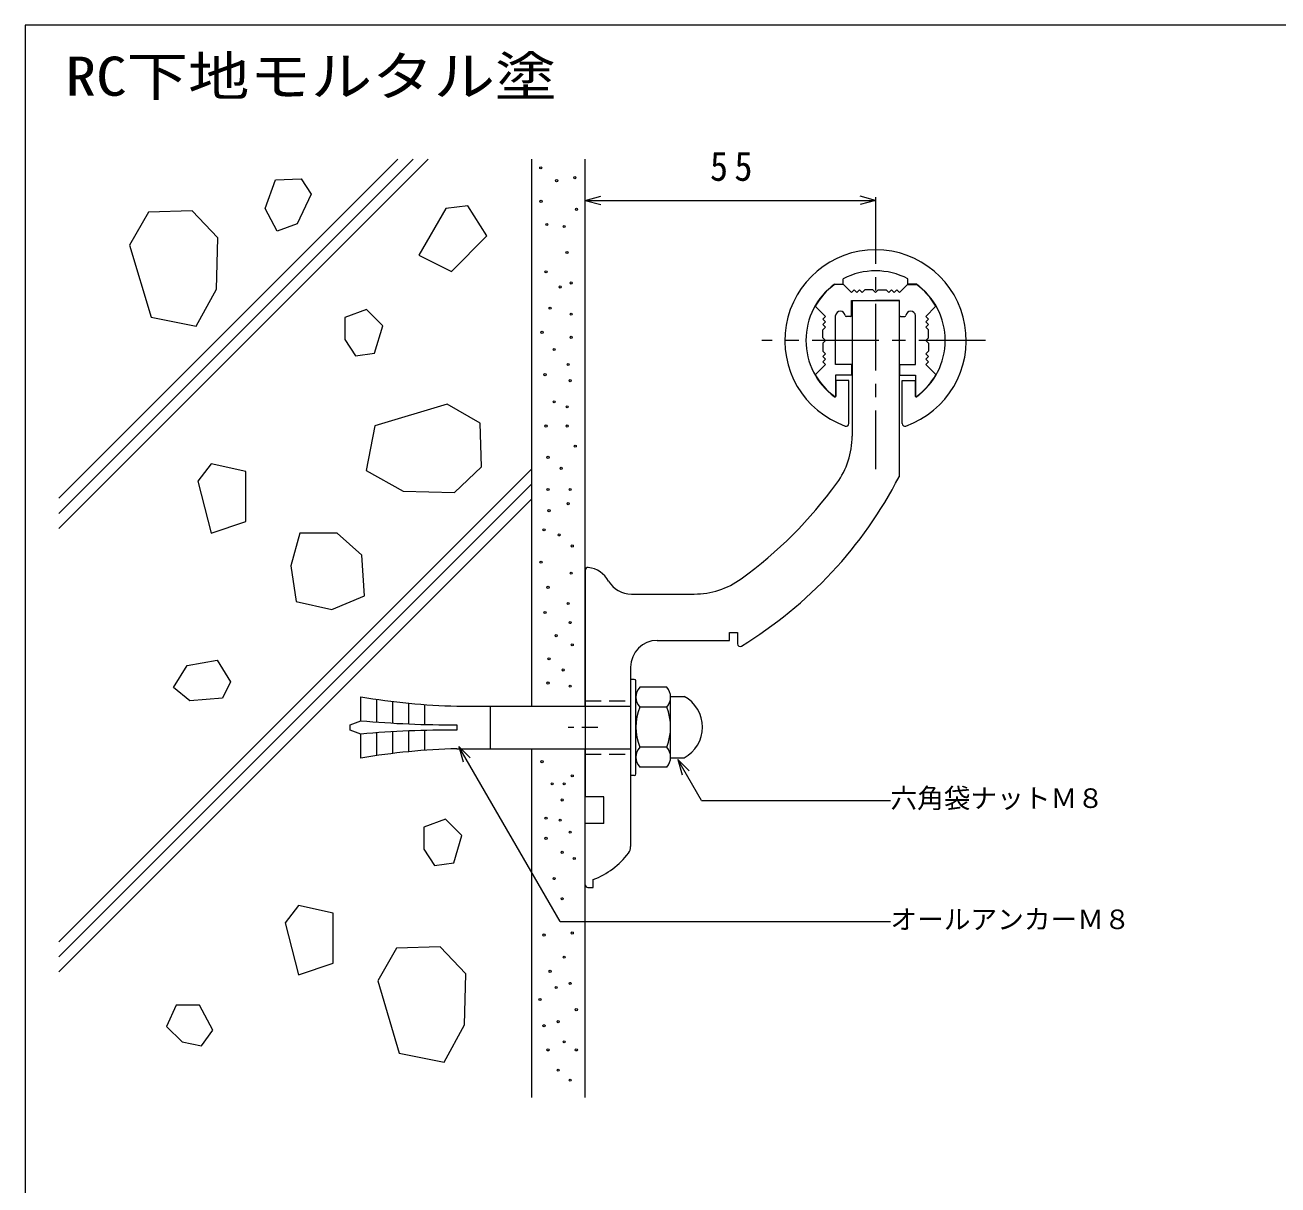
# Model space of a CAD drawing. Units: millimetres, scale not verified. Extents: x -3793 to 1974, y -1367 to 1367.
# Drawn here: x -1974 to -1035, y 498 to 1367 of the extents above; entities that cross this region are included whole.
import ezdxf
from ezdxf.enums import TextEntityAlignment as Align

# ---------------------------------------------------------------- set-up
doc = ezdxf.new("R2010")
doc.units = ezdxf.units.MM
doc.header["$LTSCALE"] = 10
doc.linetypes.add('CHAIN1', pattern=[8, 5, -1, 1, -1])
doc.linetypes.add('DASHED1', pattern=[1.8, 1.2, -0.6])
doc.layers.add('0-F_外枠', color=7, linetype='Continuous', lineweight=18)
doc.styles.add('ＭＳ ゴシック', font='')
doc.styles.get('ＭＳ ゴシック').set_extended_font_data('MS Gothic')

msp = doc.modelspace()

# ---------------------------------------------------------------- linework, layer by layer
at = {"layer": '0-F_外枠'}
for p, q in [((-1694.48, 1266.39), (-1948.6, 1012.28)), ((-1683.17, 1266.39), (-1948.6, 1000.97)), ((-1671.86, 1266.39), (-1948.6, 989.65)), ((-1594.07, 856.53), (-1594.07, 1266.39)), ((-1554.07, 856.53), (-1554.07, 1266.39)), ((-1881.38, 1226.75), (-1895.6, 1202.1)), ((-1895.6, 1202.1), (-1879.45, 1147.98)), ((-1360.67, 1172.77), (-1360.67, 1176.83)), ((-1312.27, 1172.77), (-1312.27, 1176.83)), ((-1367.19, 1172.77), (-1360.67, 1172.77)), ((-1360.47, 1172.57), (-1367.13, 1172.57)), ((-1354.47, 1166.57), (-1360.47, 1172.57)), ((-1354.47, 1166.57), (-1352.47, 1168.57)), ((-1350.47, 1166.57), (-1352.47, 1168.57)), ((-1348.47, 1168.57), (-1350.47, 1166.57)), ((-1346.47, 1166.57), (-1348.47, 1168.57)), ((-1344.47, 1168.57), (-1346.47, 1166.57)), ((-1338.47, 1168.57), (-1344.47, 1168.57)), ((-1338.47, 1168.57), (-1336.47, 1166.57)), ((-1334.47, 1168.57), (-1336.47, 1166.57)), ((-1334.47, 1168.57), (-1328.47, 1168.57)), ((-1324.47, 1168.57), (-1322.47, 1166.57)), ((-1322.47, 1166.57), (-1320.47, 1168.57)), ((-1318.47, 1166.57), (-1320.47, 1168.57)), ((-1318.47, 1166.57), (-1312.47, 1172.57)), ((-1312.47, 1172.57), (-1305.81, 1172.57)), ((-1305.74, 1172.77), (-1312.27, 1172.77)), ((-1354.47, 1160.57), (-1336.47, 1160.57)), ((-1354.47, 1149.37), (-1354.47, 1160.57)), ((-1354.07, 1160.53), (-1318.87, 1160.53)), ((-1354.07, 1160.53), (-1354.07, 1058.84)), ((-1318.47, 1160.57), (-1336.47, 1160.57)), ((-1318.87, 1160.53), (-1318.87, 1028.41)), ((-1318.47, 1149.37), (-1318.47, 1160.57)), ((-1298.87, 1148.57), (-1291.44, 1156)), ((-1291.44, 1156), (-1291.23, 1156.21)), ((-1366.47, 1112.57), (-1366.47, 1149.32)), ((-1355.27, 1148.57), (-1358.47, 1148.57)), ((-1317.67, 1148.57), (-1314.47, 1148.57)), ((-1298.87, 1148.57), (-1296.87, 1146.57)), ((-1296.87, 1146.57), (-1298.87, 1144.57)), ((-1374.07, 1140.57), (-1376.07, 1138.57)), ((-1376.07, 1132.57), (-1376.07, 1138.57)), ((-1298.87, 1144.57), (-1296.87, 1142.57)), ((-1296.87, 1142.57), (-1298.87, 1140.57)), ((-1298.87, 1140.57), (-1296.87, 1138.57)), ((-1296.87, 1132.57), (-1296.87, 1138.57)), ((-1376.07, 1132.57), (-1374.07, 1130.57)), ((-1376.07, 1128.57), (-1374.07, 1130.57)), ((-1376.07, 1128.57), (-1376.07, 1122.57)), ((-1296.87, 1132.57), (-1298.87, 1130.57)), ((-1296.87, 1128.57), (-1298.87, 1130.57)), ((-1296.87, 1128.57), (-1296.87, 1122.57)), ((-1374.07, 1120.57), (-1376.07, 1122.57)), ((-1298.87, 1120.57), (-1296.87, 1122.57)), ((-1296.87, 1118.57), (-1298.87, 1120.57)), ((-1298.87, 1116.57), (-1296.87, 1118.57)), ((-1354.47, 1112.57), (-1366.47, 1112.57)), ((-1318.47, 1112.57), (-1318.47, 1104.57)), ((-1296.87, 1114.57), (-1298.87, 1116.57)), ((-1298.87, 1112.57), (-1296.87, 1114.57)), ((-1298.87, 1112.57), (-1291.64, 1105.35)), ((-1366.47, 1104.57), (-1366.47, 1088.88)), ((-1366.27, 1100.57), (-1366.27, 1088.88)), ((-1356.47, 1100.57), (-1366.27, 1100.57)), ((-1356.47, 1068.35), (-1356.47, 1100.57)), ((-1318.47, 1104.57), (-1306.47, 1104.57)), ((-1316.47, 1068.35), (-1316.47, 1100.57)), ((-1316.47, 1100.57), (-1306.67, 1100.57)), ((-1306.67, 1100.57), (-1306.67, 1088.88)), ((-1306.47, 1104.57), (-1306.47, 1088.88)), ((-1291.64, 1105.35), (-1291.31, 1105.02)), ((-1291.31, 1105.02), (-1291.23, 1104.93)), ((-1657.57, 1082.81), (-1711.69, 1066.66)), ((-1632.92, 1068.59), (-1657.57, 1082.81)), ((-1594.07, 1034.44), (-1948.6, 679.91)), ((-1594.07, 1023.13), (-1948.6, 668.6)), ((-1594.07, 1011.82), (-1948.6, 657.29)), ((-1767.94, 986.08), (-1774.75, 961.57)), ((-1740.02, 986.08), (-1767.94, 986.08)), ((-1554.07, 958.42), (-1554.07, 788.53)), ((-1519.48, 940.53), (-1472.39, 940.53)), ((-1446.07, 911.73), (-1440.07, 911.73)), ((-1446.07, 905.73), (-1446.07, 911.73)), ((-1440.07, 911.73), (-1440.07, 903.27)), ((-1500.07, 905.73), (-1446.07, 905.73)), ((-1520.07, 885.73), (-1520.07, 751.16)), ((-1517.31, 876.56), (-1520.07, 876.56)), ((-1516.11, 805.71), (-1516.11, 875.36)), ((-1493.02, 870.77), (-1513.22, 870.77)), ((-1722.28, 845.53), (-1722.28, 863.53)), ((-1710.28, 844.55), (-1710.28, 861.62)), ((-1698.28, 843.75), (-1698.28, 860.01)), ((-1686.28, 843.16), (-1686.28, 858.69)), ((-1674.28, 842.76), (-1674.28, 857.68)), ((-1650.28, 856.53), (-1520.12, 856.53)), ((-1625.07, 824.53), (-1625.07, 856.53)), ((-1493.02, 855.76), (-1513.22, 855.76)), ((-1490.12, 863.75), (-1480, 863.75)), ((-1490.12, 818.23), (-1490.12, 863.26)), ((-1730.28, 842.53), (-1722.28, 845.53)), ((-1710.28, 819.45), (-1710.28, 836.52)), ((-1698.28, 821.06), (-1698.28, 837.31)), ((-1686.28, 822.37), (-1686.28, 837.91)), ((-1674.28, 823.38), (-1674.28, 838.31)), ((-1650.28, 842.53), (-1650.28, 838.53)), ((-1722.28, 817.53), (-1722.28, 835.53)), ((-1650.28, 824.53), (-1520.12, 824.53)), ((-1594.07, 563.01), (-1594.07, 824.53)), ((-1554.07, 563.01), (-1554.07, 824.53)), ((-1493.02, 825.74), (-1513.22, 825.74)), ((-1490.12, 817.75), (-1479.99, 817.75)), ((-1493.02, 810.73), (-1513.22, 810.73)), ((-1517.31, 804.51), (-1520.07, 804.51)), ((-1540.07, 768.53), (-1554.07, 768.53)), ((-1554.07, 722.53), (-1554.07, 768.53)), ((-1548.07, 720.53), (-1548.07, 726.53)), ((-1552.07, 720.53), (-1548.07, 720.53)), ((-1695.46, 675.15), (-1709.68, 650.5)), ((-1709.68, 650.5), (-1693.54, 596.37))]:
    msp.add_line(p, q, dxfattribs=at)
at = {"layer": '0-F_外枠', "color": 3, "lineweight": 9}
for p, q in [((-1554.07, 1235.51), (-1542.48, 1238.62)), ((-1554.07, 1235.51), (-1336.47, 1235.51)), ((-1554.07, 1235.51), (-1542.48, 1232.4)), ((-1336.47, 1235.51), (-1348.06, 1238.62)), ((-1336.47, 1235.51), (-1348.06, 1232.4)), ((-1648.76, 826.29), (-1645.65, 814.7)), ((-1648.76, 826.29), (-1640.27, 817.81)), ((-1572.92, 694.94), (-1648.76, 826.29)), ((-1484.62, 816.49), (-1481.51, 804.9)), ((-1484.62, 816.49), (-1476.13, 808.01)), ((-1466.87, 785.76), (-1484.62, 816.49)), ((-1466.87, 785.76), (-1325.3, 785.76)), ((-1572.92, 694.94), (-1325.3, 694.94))]:
    msp.add_line(p, q, dxfattribs=at)
at = {"layer": '0-F_外枠', "color": 5, "linetype": 'CHAIN1'}
for p, q in [((-1336.47, 1237.99), (-1336.47, 1034.13)), ((-1254.01, 1130.57), (-1421.73, 1130.57))]:
    msp.add_line(p, q, dxfattribs=at)
at = {"layer": '0-F_外枠', "color": 5, "linetype": 'DASHED1'}
for p, q in [((-1554.07, 860.53), (-1520.07, 860.53)), ((-1544.73, 840.53), (-1566.94, 840.53)), ((-1554.07, 820.53), (-1520.07, 820.53))]:
    msp.add_line(p, q, dxfattribs=at)
at = {"layer": '0-F_外枠'}
for points in [[(-1974, -1366.99), (1973.99, -1366.99), (1973.99, 1367), (-1974, 1367)], [(-1794.02, 1229.55), (-1786.33, 1251.06), (-1767.06, 1251.73), (-1759.51, 1240.3), (-1770, 1218.04), (-1784.98, 1212.53)], [(-1658.49, 1229.38), (-1678.92, 1194.64), (-1654.41, 1182.39), (-1627.85, 1208.95), (-1642.15, 1231.42)], [(-1718.08, 1153.85), (-1734.42, 1147.72), (-1734.42, 1131.38), (-1726.25, 1119.12), (-1711.95, 1121.16), (-1705.82, 1141.59)], [(-1844.51, 1025.09), (-1834.4, 986.09), (-1808.39, 994.76), (-1808.39, 1032.32), (-1834.4, 1038.09)], [(-1852.58, 886.9), (-1830.1, 890.99), (-1819.89, 874.64), (-1826.02, 862.39), (-1850.53, 860.34), (-1862.79, 870.56)], [(-1658.83, 771.81), (-1675.18, 765.68), (-1675.18, 749.34), (-1667, 737.08), (-1652.7, 739.13), (-1646.57, 759.55)], [(-1779.13, 694.13), (-1769.02, 655.12), (-1743.02, 663.79), (-1743.02, 701.35), (-1769.02, 707.13)], [(-1860.64, 632.3), (-1867.87, 616.4), (-1856.31, 604.85), (-1841.86, 601.96), (-1833.2, 613.52), (-1843.31, 632.3)]]:
    msp.add_lwpolyline(points, close=True, dxfattribs=at)
for points in [[(-1879.45, 1147.98), (-1845.83, 1141.26), (-1830.46, 1169.12), (-1829.5, 1207.54), (-1848.71, 1227.71), (-1881.38, 1226.75)], [(-1328.47, 1168.57), (-1326.47, 1166.57), (-1324.47, 1168.57)], [(-1374.07, 1148.57), (-1381.49, 1156), (-1381.71, 1156.21)], [(-1374.07, 1148.57), (-1376.07, 1146.57), (-1374.07, 1144.57), (-1376.07, 1142.57), (-1374.07, 1140.57)], [(-1318.47, 1112.57), (-1306.47, 1112.57), (-1306.47, 1149.32)], [(-1374.07, 1112.57), (-1376.07, 1114.57), (-1374.07, 1116.57), (-1376.07, 1118.57), (-1374.07, 1120.57)], [(-1374.07, 1112.57), (-1381.3, 1105.35), (-1381.62, 1105.02), (-1381.71, 1104.93)], [(-1354.47, 1112.57), (-1354.47, 1104.57), (-1366.47, 1104.57)], [(-1711.69, 1066.66), (-1718.42, 1033.04), (-1690.56, 1017.67), (-1652.13, 1016.71), (-1631.96, 1035.92), (-1632.92, 1068.59)], [(-1774.75, 961.57), (-1770.66, 935.01), (-1744.1, 928.88), (-1719.59, 939.1), (-1721.63, 969.74), (-1740.02, 986.08)], [(-1722.28, 835.53), (-1730.28, 838.53), (-1730.28, 842.53)], [(-1540.07, 768.53), (-1540.07, 788.53), (-1554.07, 788.53)], [(-1693.54, 596.37), (-1659.92, 589.65), (-1644.55, 617.51), (-1643.59, 655.93), (-1662.8, 676.11), (-1695.46, 675.15)]]:
    msp.add_lwpolyline(points, dxfattribs=at)
for centre in [(-1587.44, 1260.01), (-1575.54, 1250.38), (-1561.94, 1252.64), (-1587.25, 1234.89), (-1560.62, 1228.85), (-1582.91, 1217.52), (-1569.88, 1216), (-1567.8, 1196.55), (-1583.48, 1182.01), (-1564.59, 1173.7), (-1572.9, 1170.68), (-1580.45, 1154.81), (-1564.59, 1150.28), (-1586.5, 1136.68), (-1564.59, 1132.9), (-1577.43, 1123.84), (-1566.86, 1112.51), (-1584.23, 1104.95), (-1565.34, 1100.42), (-1577.43, 1084.55), (-1567.61, 1080.78), (-1583.48, 1066.42), (-1567.61, 1066.42), (-1561.57, 1051.31), (-1581.96, 1043), (-1572.14, 1034.69), (-1581.96, 1018.83), (-1565.34, 1018.83), (-1566.86, 1008.25), (-1581.21, 1002.96), (-1584.99, 988.61), (-1573.65, 984.83), (-1563.83, 976.52), (-1587.25, 964.43), (-1564.59, 956.12), (-1581.96, 945.55), (-1566.86, 933.46), (-1584.23, 926.66), (-1565.34, 919.11), (-1575.92, 909.28), (-1563.83, 902.48), (-1581.21, 891.91), (-1570.63, 883.6), (-1581.96, 873.78), (-1565.34, 871.51), (-1586.5, 814.85), (-1578.94, 798.23), (-1569.88, 798.23), (-1563.83, 804.27), (-1571.39, 786.14), (-1583.48, 772.54), (-1572.9, 771.03), (-1565.34, 761.97), (-1583.48, 757.43), (-1571.39, 746.86), (-1562.32, 742.33), (-1577.43, 727.22), (-1571.39, 712.11), (-1584.99, 684.91), (-1563.83, 686.42), (-1569.88, 668.29), (-1580.45, 657.71), (-1565.34, 648.65), (-1575.92, 645.63), (-1588.01, 636.56), (-1560.81, 629), (-1574.41, 619.94), (-1584.99, 616.92), (-1569.88, 604.83), (-1581.96, 598.79), (-1560.81, 598.79), (-1574.41, 583.68), (-1565.34, 576.12)]:
    msp.add_circle(centre, 0.8, dxfattribs=at)
for centre, radius, start, end in [((-1336.47, 1130.57), 68, 90, 250.52878), ((-1336.47, 1130.57), 68, 289.47122, 90), ((-1336.47, 1130.57), 52.2, 90, 117.61975), ((-1336.47, 1130.57), 52.2, 62.38025, 90), ((-1336.47, 1130.57), 52.2, 126.05727, 233.90348), ((-1336.47, 1130.57), 52, 126.12893, 150.41967), ((-1336.47, 1130.57), 52, 29.58033, 53.87107), ((-1336.47, 1130.57), 52.2, 306.09652, 53.94273), ((-1362.87, 1148.95), 3.62, 5.45262, 173.80057), ((-1366.27, 1149.32), 0.2, 173.80057, 180), ((-1358.47, 1149.37), 0.8, 185.45262, 270), ((-1355.27, 1149.37), 0.8, 270, 0), ((-1317.67, 1149.37), 0.8, 180, 270), ((-1314.47, 1149.37), 0.8, 270, 354.54738), ((-1310.07, 1148.95), 3.62, 6.19943, 174.54738), ((-1306.67, 1149.32), 0.2, 0, 6.19943), ((-1336.47, 1130.57), 52, 209.54242, 233.90348), ((-1336.47, 1130.57), 52, 306.09652, 330.45758), ((-1366.87, 1088.88), 0.6, 233.90348, 0), ((-1366.87, 1088.88), 0.4, 233.90348, 0), ((-1306.07, 1088.88), 0.6, 180, 306.09652), ((-1306.07, 1088.88), 0.4, 180, 306.09652), ((-1358.47, 1068.35), 2, 250.52878, 0), ((-1314.47, 1068.35), 2, 180, 289.47122), ((-1414.07, 1058.84), 60, 324.1193, 0), ((-1624.73, 1211.23), 320, 305.8693, 324.1193), ((-1603.34, 1174.94), 320, 301.31489, 332.74695), ((-1552.07, 958.42), 2, 83.62063, 180), ((-1554.07, 940.53), 20, 28.97316, 83.62063), ((-1519.43, 960.53), 20, 211.03739, 269.86404), ((-1472.39, 1000.53), 60, 270, 305.8693), ((-1500.07, 885.73), 20, 90, 180), ((-1438.07, 903.27), 2, 180, 301.31489), ((-1517.31, 875.36), 1.2, 0, 90), ((-1504.96, 863.26), 11.16, 137.75012, 222.24661), ((-1501.28, 863.26), 11.16, 317.7534, 42.24988), ((-1638.88, 1347.88), 491.47, 260.22955, 268.67085), ((-1475.81, 840.75), 40.31, 158.1344, 201.8656), ((-1530.42, 840.75), 40.31, 338.1344, 21.8656), ((-1492.12, 840.75), 26, 297.79779, 62.20712), ((-1655.37, 1585.99), 743.47, 264.83676, 270.39252), ((-1655.36, 95.08), 743.47, 89.60817, 95.16393), ((-1638.87, 333.19), 491.47, 91.32983, 99.77069), ((-1504.96, 818.23), 11.16, 137.7534, 222.24988), ((-1501.28, 818.23), 11.16, 317.75012, 42.24661), ((-1517.31, 805.71), 1.2, 270, 0), ((-1569.5, 782.57), 60, 290.93095, 322.82735), ((-1528.07, 751.16), 8, 322.82735, 0), ((-1552.07, 722.53), 2, 180, 270)]:
    msp.add_arc(centre, radius, start, end, dxfattribs=at)

# ---------------------------------------------------------------- texts
at = {"layer": '0-F_外枠', "color": 2, "style": 'ＭＳ ゴシック', "width": 1.15}
msp.add_text('RC下地モルタル塗', height=29.33, dxfattribs=at).set_placement((-1943.7, 1305.21), align=Align.BOTTOM_LEFT)
at = {"layer": '0-F_外枠', "color": 2, "style": 'ＭＳ ゴシック'}
for s, p in [('六角袋ナットＭ８', (-1325.3, 775.76)), ('オールアンカーＭ８', (-1325.3, 684.94))]:
    msp.add_text(s, height=14.66, dxfattribs=at).set_placement(p, align=Align.BOTTOM_LEFT)
at = {"layer": '0-F_外枠', "color": 2, "insert": (-1460.54, 1249.89), "char_height": 21.99, "attachment_point": 7, "style": 'ＭＳ ゴシック'}
msp.add_mtext('\\T1.36;\\W0.9;55', dxfattribs=at)

doc.saveas('drawing.dxf')
